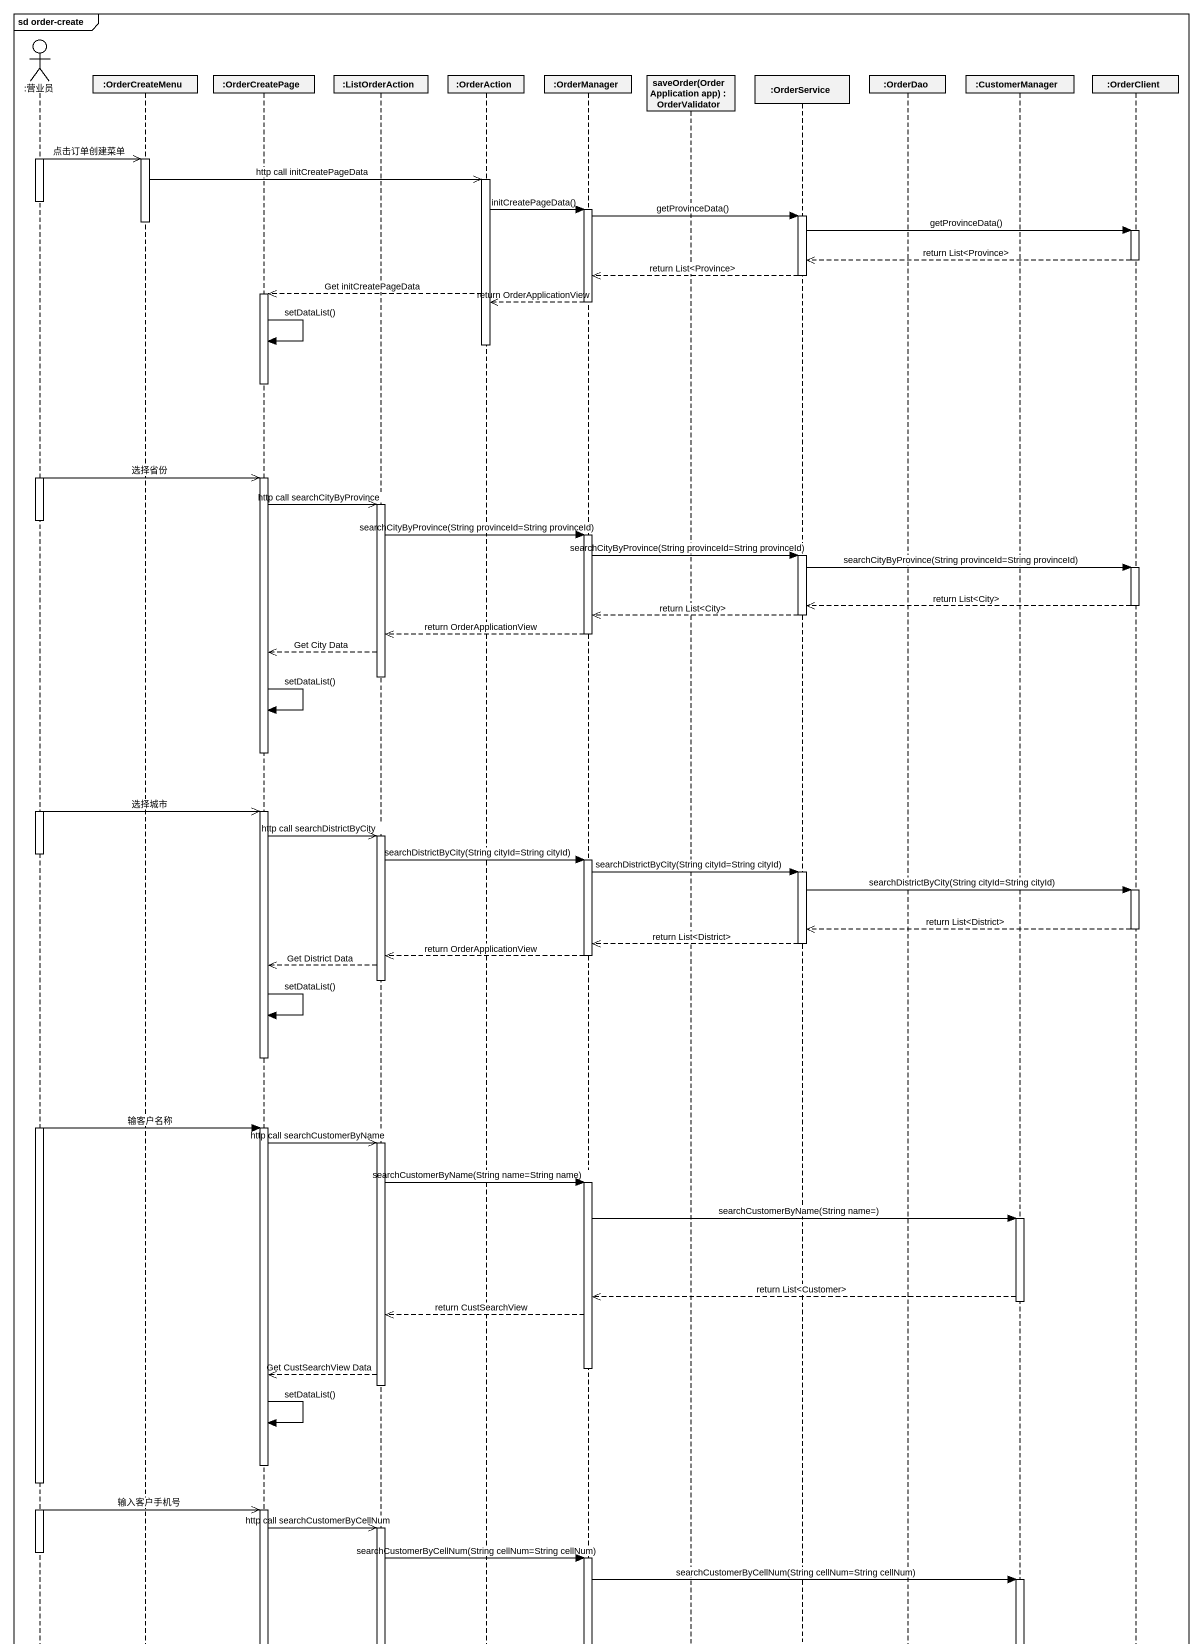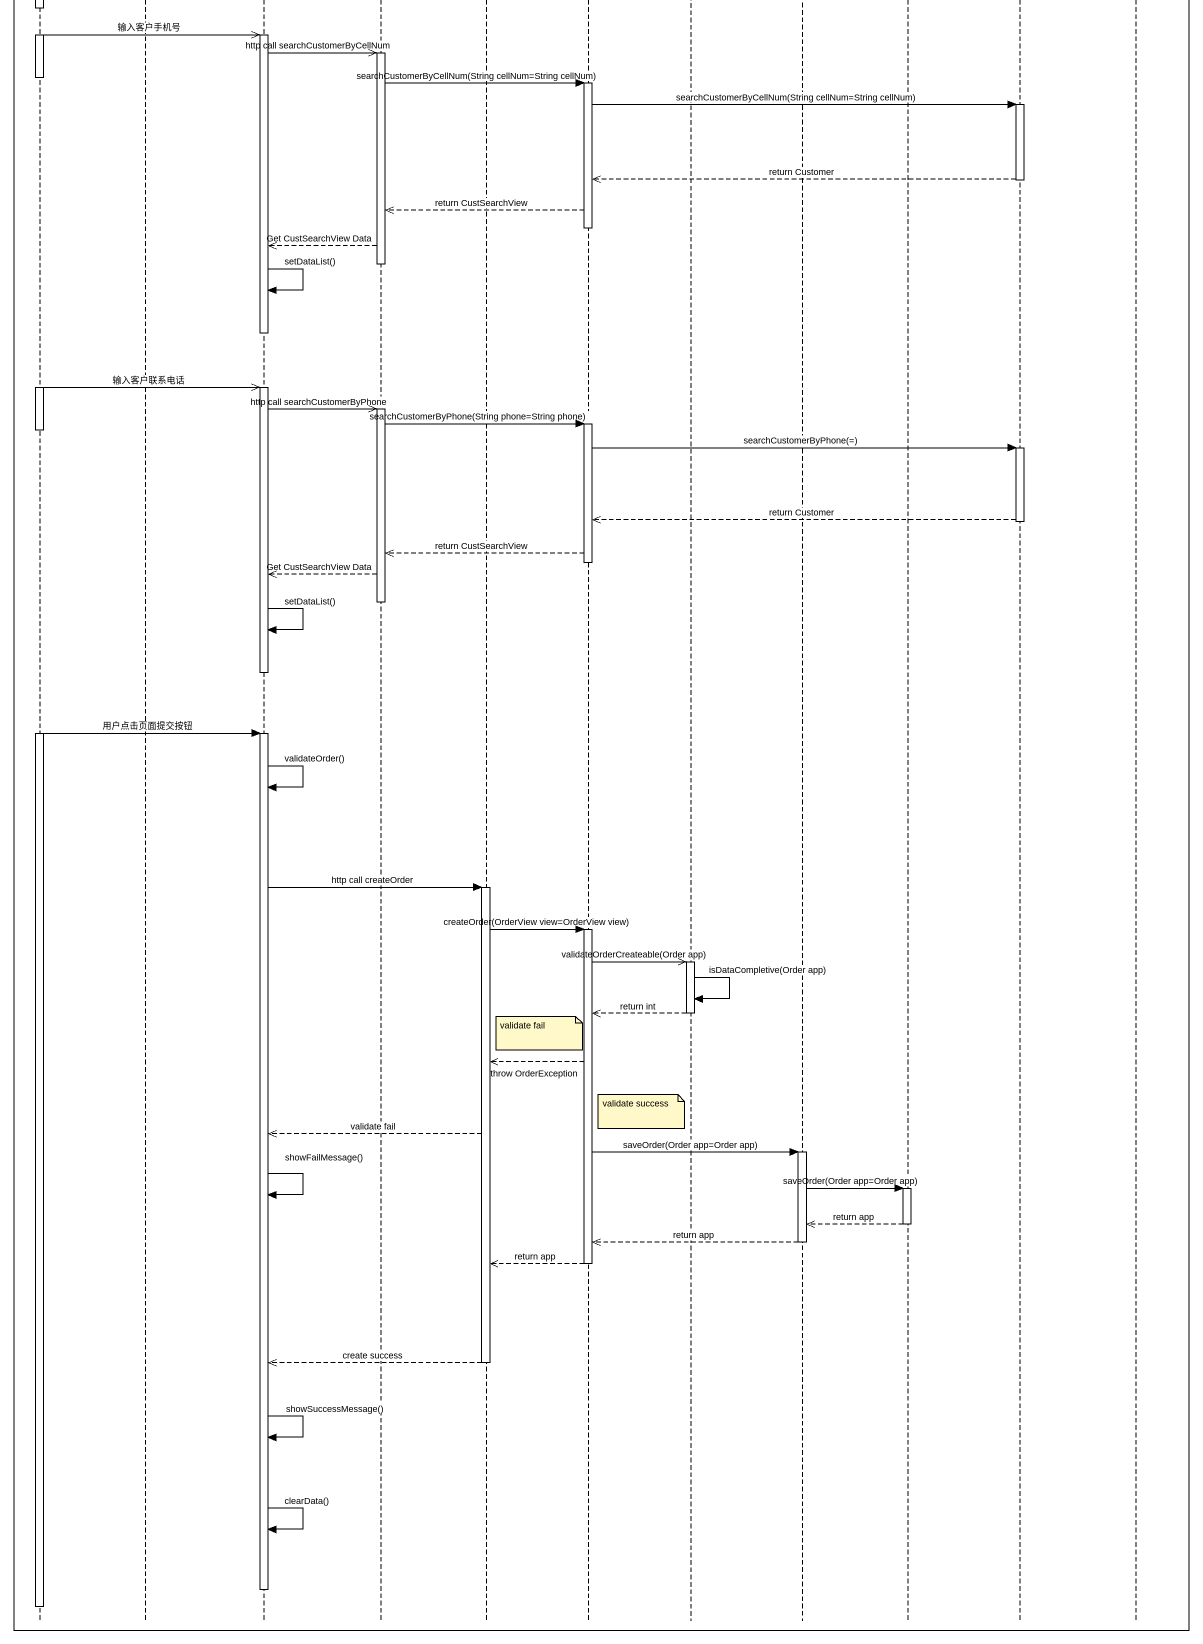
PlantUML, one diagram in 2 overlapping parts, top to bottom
@startuml
mainframe sd order-create
hide footbox
actor ":营业员" as 营业员
participant ":OrderCreateMenu" as OrderCreateMenu
participant ":OrderCreatePage" as OrderCreatePage
participant ":ListOrderAction" as ListOrderAction
participant ":OrderAction" as OrderAction
participant ":OrderManager" as OrderManager
participant "saveOrder(OrderApplication app) : OrderValidator" as saveOrder_OrderApplication
participant ":OrderService" as OrderService
participant ":OrderDao" as OrderDao
participant ":CustomerManager" as CustomerManager
participant ":OrderClient" as OrderClient

activate 营业员
营业员 ->> OrderCreateMenu : 点击订单创建菜单
activate OrderCreateMenu
OrderCreateMenu ->> OrderAction : http call initCreatePageData
activate OrderAction
deactivate 营业员
OrderAction -> OrderManager : initCreatePageData()
activate OrderManager
OrderManager -> OrderService : getProvinceData()
activate OrderService
deactivate OrderCreateMenu
OrderService -> OrderClient : getProvinceData()
activate OrderClient
OrderClient -->> OrderService : return List<Province>
deactivate OrderClient
OrderService -->> OrderManager : return List<Province>
deactivate OrderService
OrderAction -->> OrderCreatePage : Get initCreatePageData
activate OrderCreatePage
OrderManager -->> OrderAction : return OrderApplicationView
deactivate OrderManager
OrderCreatePage -> OrderCreatePage : setDataList()
deactivate OrderAction
deactivate OrderCreatePage
activate 营业员
营业员 ->> OrderCreatePage : 选择省份
activate OrderCreatePage
OrderCreatePage ->> ListOrderAction : http call searchCityByProvince
activate ListOrderAction
deactivate 营业员
ListOrderAction -> OrderManager : searchCityByProvince(String provinceId=String provinceId)
activate OrderManager
OrderManager -> OrderService : searchCityByProvince(String provinceId=String provinceId)
activate OrderService
OrderService -> OrderClient : searchCityByProvince(String provinceId=String provinceId)
activate OrderClient
OrderClient -->> OrderService : return List<City>
deactivate OrderClient
OrderService -->> OrderManager : return List<City>
deactivate OrderService
OrderManager -->> ListOrderAction : return OrderApplicationView
deactivate OrderManager
ListOrderAction -->> OrderCreatePage : Get City Data
deactivate ListOrderAction
OrderCreatePage -> OrderCreatePage : setDataList()
deactivate OrderCreatePage
activate 营业员
营业员 ->> OrderCreatePage : 选择城市
activate OrderCreatePage
OrderCreatePage ->> ListOrderAction : http call searchDistrictByCity
activate ListOrderAction
deactivate 营业员
ListOrderAction -> OrderManager : searchDistrictByCity(String cityId=String cityId)
activate OrderManager
OrderManager -> OrderService : searchDistrictByCity(String cityId=String cityId)
activate OrderService
OrderService -> OrderClient : searchDistrictByCity(String cityId=String cityId)
activate OrderClient
OrderClient -->> OrderService : return List<District>
deactivate OrderClient
OrderService -->> OrderManager : return List<District>
deactivate OrderService
OrderManager -->> ListOrderAction : return OrderApplicationView
deactivate OrderManager
ListOrderAction -->> OrderCreatePage : Get District Data
deactivate ListOrderAction
OrderCreatePage -> OrderCreatePage : setDataList()
deactivate OrderCreatePage
activate 营业员
营业员 -> OrderCreatePage : 输客户名称
activate OrderCreatePage
OrderCreatePage ->> ListOrderAction : http call searchCustomerByName
activate ListOrderAction
ListOrderAction -> OrderManager : searchCustomerByName(String name=String name)
activate OrderManager
OrderManager -> CustomerManager : searchCustomerByName(String name=)
activate CustomerManager
CustomerManager -->> OrderManager : return List<Customer>
deactivate CustomerManager
OrderManager -->> ListOrderAction : return CustSearchView
deactivate OrderManager
ListOrderAction -->> OrderCreatePage : Get CustSearchView Data
deactivate ListOrderAction
OrderCreatePage -> OrderCreatePage : setDataList()
deactivate OrderCreatePage
营业员 ->> OrderCreatePage : 输入客户手机号
activate OrderCreatePage
OrderCreatePage ->> ListOrderAction : http call searchCustomerByCellNum
activate ListOrderAction
deactivate 营业员
ListOrderAction -> OrderManager : searchCustomerByCellNum(String cellNum=String cellNum)
activate OrderManager
OrderManager -> CustomerManager : searchCustomerByCellNum(String cellNum=String cellNum)
activate CustomerManager
CustomerManager -->> OrderManager : return Customer
deactivate CustomerManager
OrderManager -->> ListOrderAction : return CustSearchView
deactivate OrderManager
ListOrderAction -->> OrderCreatePage : Get CustSearchView Data
deactivate ListOrderAction
OrderCreatePage -> OrderCreatePage : setDataList()
deactivate OrderCreatePage
activate 营业员
营业员 ->> OrderCreatePage : 输入客户联系电话
activate OrderCreatePage
OrderCreatePage ->> ListOrderAction : http call searchCustomerByPhone
activate ListOrderAction
ListOrderAction -> OrderManager : searchCustomerByPhone(String phone=String phone)
activate OrderManager
deactivate 营业员
OrderManager -> CustomerManager : searchCustomerByPhone(=)
activate CustomerManager
CustomerManager -->> OrderManager : return Customer
deactivate CustomerManager
OrderManager -->> ListOrderAction : return CustSearchView
deactivate OrderManager
ListOrderAction -->> OrderCreatePage : Get CustSearchView Data
deactivate ListOrderAction
OrderCreatePage -> OrderCreatePage : setDataList()
deactivate OrderCreatePage
activate 营业员
营业员 -> OrderCreatePage : 用户点击页面提交按钮
activate OrderCreatePage
OrderCreatePage -> OrderCreatePage : validateOrder()
OrderCreatePage -> OrderAction : http call createOrder
activate OrderAction
OrderAction -> OrderManager : createOrder(OrderView view=OrderView view)
activate OrderManager
OrderManager ->> saveOrder_OrderApplication : validateOrderCreateable(Order app)
activate saveOrder_OrderApplication
saveOrder_OrderApplication -> saveOrder_OrderApplication : isDataCompletive(Order app)
saveOrder_OrderApplication -->> OrderManager : return int
deactivate saveOrder_OrderApplication
note left of OrderManager : validate fail
OrderManager -->> OrderAction : throw OrderException
note left of saveOrder_OrderApplication : validate success
OrderAction -->> OrderCreatePage : validate fail
OrderManager -> OrderService : saveOrder(Order app=Order app)
activate OrderService
OrderService -> OrderDao : saveOrder(Order app=Order app)
activate OrderDao
OrderCreatePage -> OrderCreatePage : showFailMessage()
OrderDao -->> OrderService : return app
deactivate OrderDao
OrderService -->> OrderManager : return app
deactivate OrderService
OrderManager -->> OrderAction : return app
deactivate OrderManager
OrderAction -->> OrderCreatePage : create success
deactivate OrderAction
OrderCreatePage -> OrderCreatePage : showSuccessMessage()
OrderCreatePage -> OrderCreatePage : clearData()
deactivate OrderCreatePage
deactivate 营业员
@enduml
